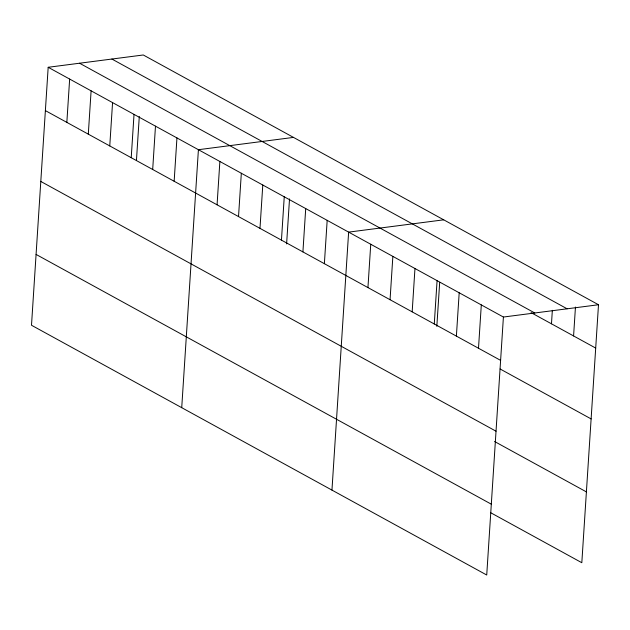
<?xml version="1.0" encoding="UTF-8"?>
<svg xmlns="http://www.w3.org/2000/svg" width="630" height="630" viewBox="0 0 630 630"><rect width="100%" height="100%" fill="white"/><g stroke="black" fill="none" stroke-linecap="round" stroke-linejoin="round"><path stroke-width="0.94" d="M48.179 67.284L31.5 325.253L486.73 575.017L503.409 317.04L48.179 67.284L143.27 54.983L598.5 304.747L581.821 562.716L490.825 512.796M66.843 122.393L69.647 79.057M88.302 134.166L91.106 90.83M109.762 145.939L112.565 102.603M131.221 157.713L134.025 114.377M136.442 160.54L139.293 116.503M152.688 169.486L155.484 126.15M174.148 181.259L176.951 137.923M181.724 407.681L198.411 149.704L293.493 137.403M217.066 204.813L219.87 161.477M238.526 216.586L241.329 173.25M259.985 228.359L262.789 185.023M281.452 240.132L284.248 196.796M286.611 243.912L289.517 198.922M302.912 251.905L305.715 208.569M324.371 263.679L327.175 220.343M331.955 490.101L348.634 232.123L443.725 219.823M367.944 287.587L370.747 244.251M390.057 299.715L392.86 256.386M412.17 311.85L414.965 268.514M434.275 323.977L437.078 280.641M436.834 326.332L439.685 282.303M456.388 336.113L459.191 292.777M478.501 348.24L481.304 304.904M551.478 323.812L552.345 310.33M573.583 335.947L575.458 307.054M503.409 317.04L598.5 304.747M111.888 59.039L567.118 308.802M79.561 63.221L534.791 312.984M531.066 312.622L595.697 348.075M45.384 110.612L500.614 360.376M500.118 368.983L591.113 418.911M40.8 181.448L496.03 431.203M494.55 441.496L586.396 491.888M36.083 254.425L491.313 504.181"/></g></svg>
